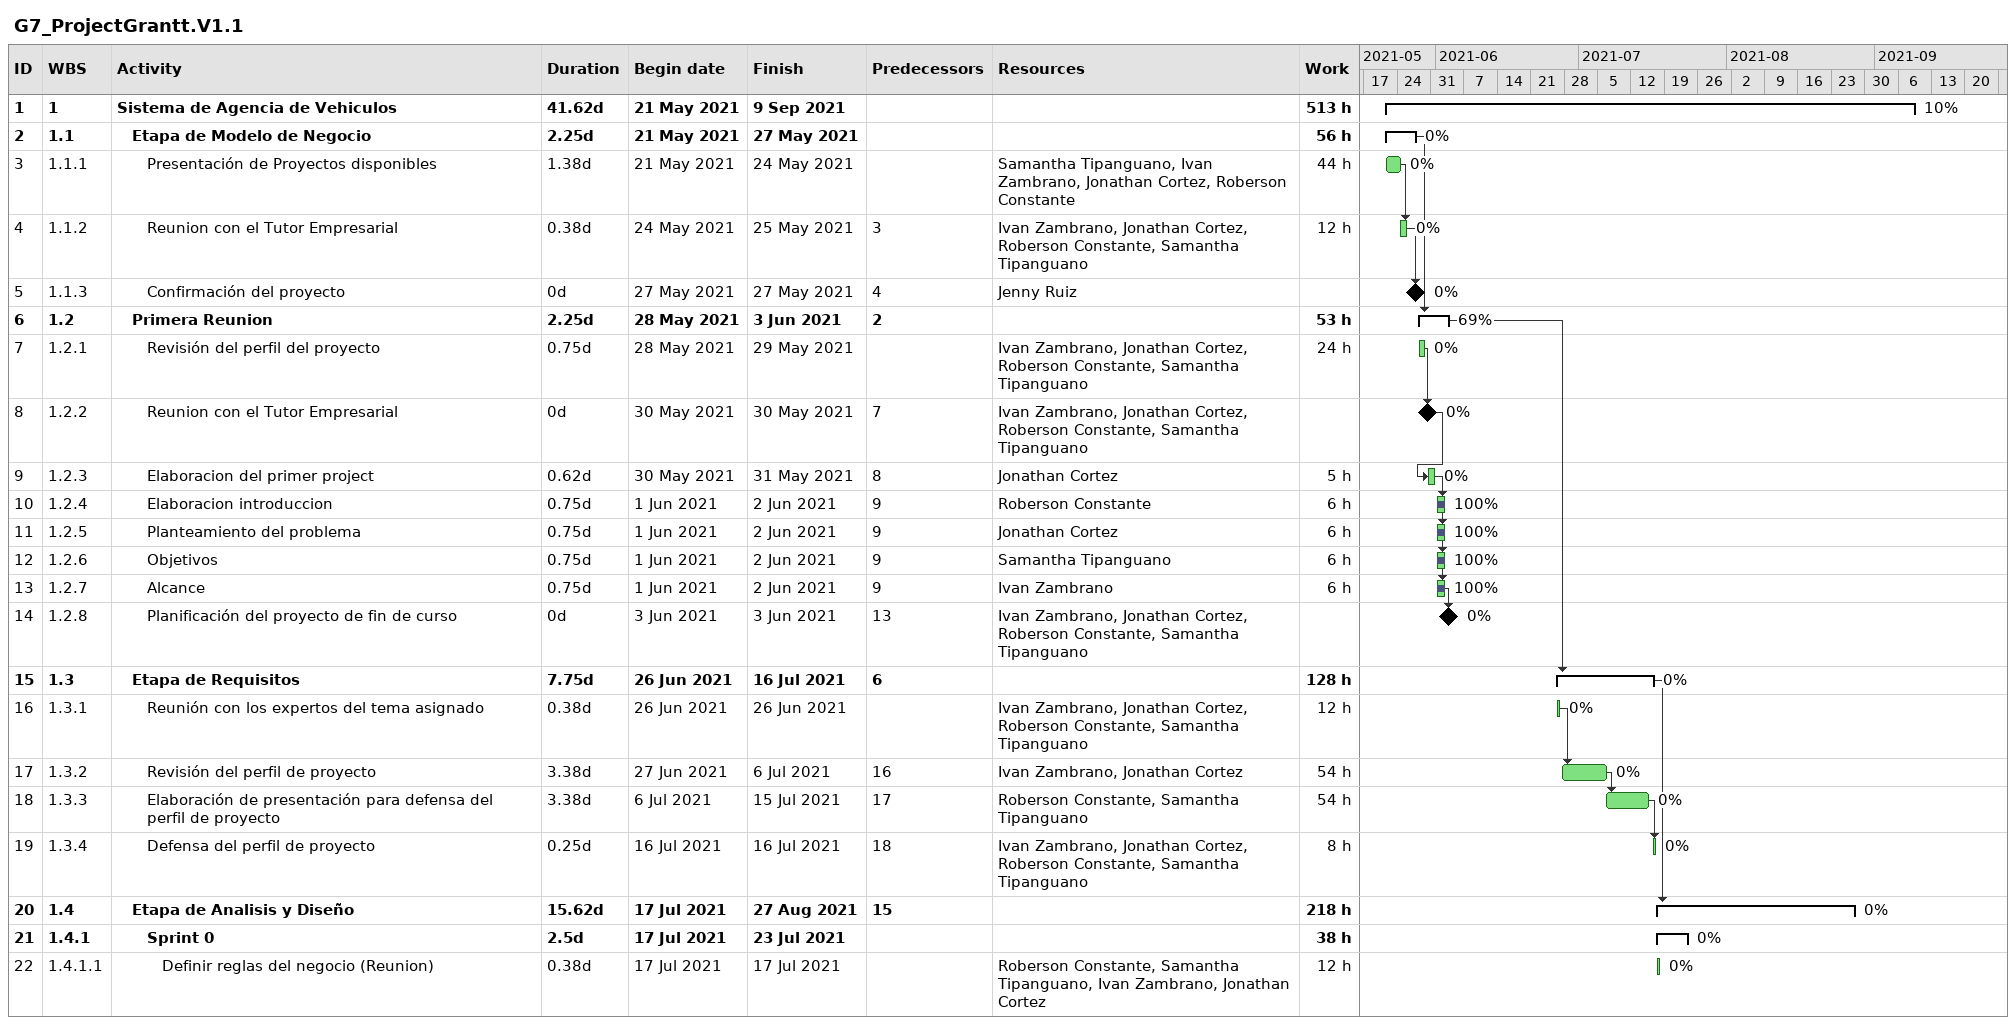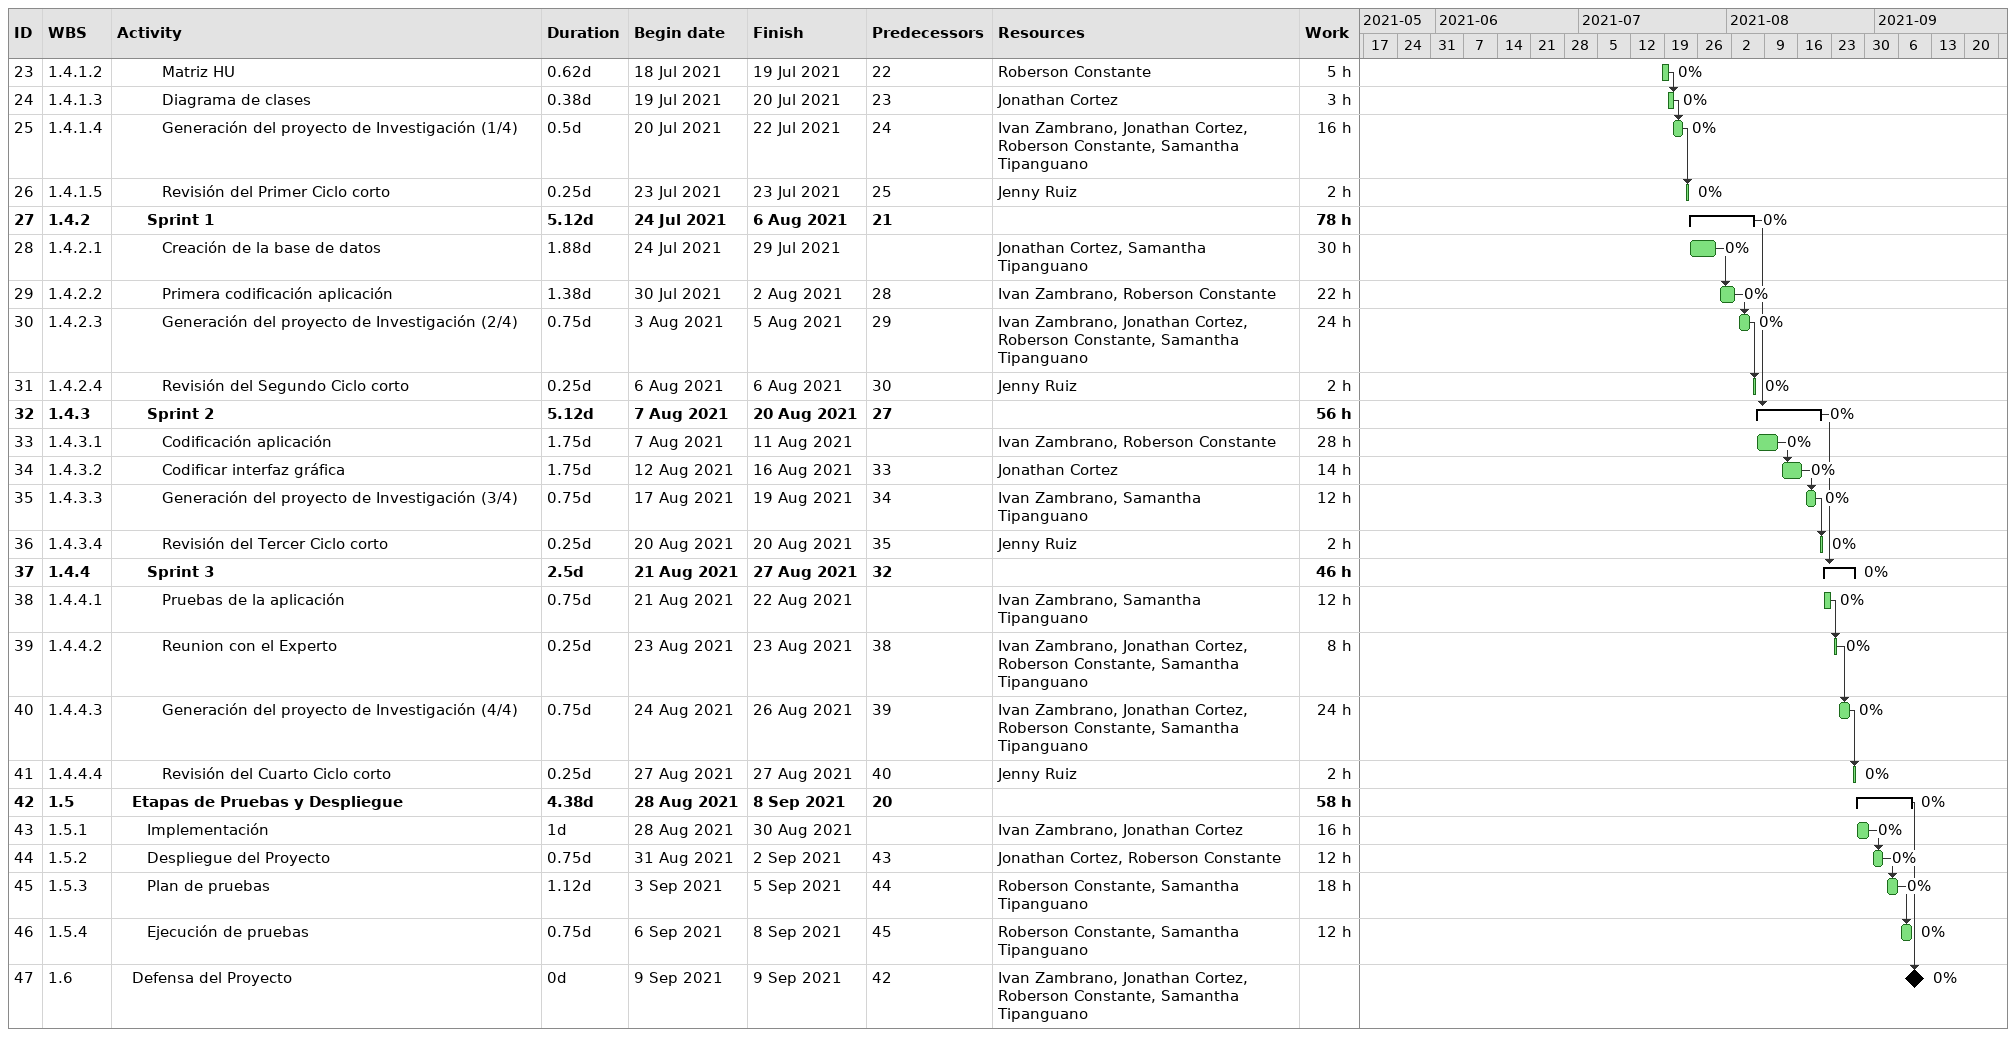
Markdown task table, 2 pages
G7_ProjectGrantt.V1.1

| ID | WBS | Task | Duration | Start | Finish | Predecessors | Resources | % complete | Work (h) |
|---|---|---|---|---|---|---|---|---|---|
| 1 | 1 | **Sistema de Agencia de Vehiculos** | 41.62d | 2021-05-21 | 2021-09-09 |  |  | 10 | 513 |
| 2 | 1.1 | **Etapa de Modelo de Negocio** | 2.25d | 2021-05-21 | 2021-05-27 |  |  | 0 | 56 |
| 3 | 1.1.1 | Presentación de Proyectos disponibles | 1.38d | 2021-05-21 | 2021-05-24 |  | Samantha Tipanguano, Ivan Zambrano, Jonathan Cortez, Roberson Constante | 0 | 44 |
| 4 | 1.1.2 | Reunion con el Tutor Empresarial | 0.38d | 2021-05-24 | 2021-05-25 | 3 | Ivan Zambrano, Jonathan Cortez, Roberson Constante, Samantha Tipanguano | 0 | 12 |
| 5 | 1.1.3 | Confirmación del proyecto | 0d | 2021-05-27 | 2021-05-27 | 4 | Jenny Ruiz | 0 |  |
| 6 | 1.2 | **Primera Reunion** | 2.25d | 2021-05-28 | 2021-06-03 | 2 |  | 69 | 53 |
| 7 | 1.2.1 | Revisión del perfil del proyecto | 0.75d | 2021-05-28 | 2021-05-29 |  | Ivan Zambrano, Jonathan Cortez, Roberson Constante, Samantha Tipanguano | 0 | 24 |
| 8 | 1.2.2 | Reunion con el Tutor Empresarial | 0d | 2021-05-30 | 2021-05-30 | 7 | Ivan Zambrano, Jonathan Cortez, Roberson Constante, Samantha Tipanguano | 0 |  |
| 9 | 1.2.3 | Elaboracion del primer project | 0.62d | 2021-05-30 | 2021-05-31 | 8 | Jonathan Cortez | 0 | 5 |
| 10 | 1.2.4 | Elaboracion introduccion | 0.75d | 2021-06-01 | 2021-06-02 | 9 | Roberson Constante | 100 | 6 |
| 11 | 1.2.5 | Planteamiento del problema | 0.75d | 2021-06-01 | 2021-06-02 | 9 | Jonathan Cortez | 100 | 6 |
| 12 | 1.2.6 | Objetivos | 0.75d | 2021-06-01 | 2021-06-02 | 9 | Samantha Tipanguano | 100 | 6 |
| 13 | 1.2.7 | Alcance | 0.75d | 2021-06-01 | 2021-06-02 | 9 | Ivan Zambrano | 100 | 6 |
| 14 | 1.2.8 | Planificación del proyecto de fin de curso | 0d | 2021-06-03 | 2021-06-03 | 13 | Ivan Zambrano, Jonathan Cortez, Roberson Constante, Samantha Tipanguano | 0 |  |
| 15 | 1.3 | **Etapa de Requisitos** | 7.75d | 2021-06-26 | 2021-07-16 | 6 |  | 0 | 128 |
| 16 | 1.3.1 | Reunión con los expertos del tema asignado | 0.38d | 2021-06-26 | 2021-06-26 |  | Ivan Zambrano, Jonathan Cortez, Roberson Constante, Samantha Tipanguano | 0 | 12 |
| 17 | 1.3.2 | Revisión del perfil de proyecto | 3.38d | 2021-06-27 | 2021-07-06 | 16 | Ivan Zambrano, Jonathan Cortez | 0 | 54 |
| 18 | 1.3.3 | Elaboración de presentación para defensa del perfil de proyecto | 3.38d | 2021-07-06 | 2021-07-15 | 17 | Roberson Constante, Samantha Tipanguano | 0 | 54 |
| 19 | 1.3.4 | Defensa del perfil de proyecto | 0.25d | 2021-07-16 | 2021-07-16 | 18 | Ivan Zambrano, Jonathan Cortez, Roberson Constante, Samantha Tipanguano | 0 | 8 |
| 20 | 1.4 | **Etapa de Analisis y Diseño** | 15.62d | 2021-07-17 | 2021-08-27 | 15 |  | 0 | 218 |
| 21 | 1.4.1 | **Sprint 0** | 2.5d | 2021-07-17 | 2021-07-23 |  |  | 0 | 38 |
| 22 | 1.4.1.1 | Definir reglas del negocio (Reunion) | 0.38d | 2021-07-17 | 2021-07-17 |  | Roberson Constante, Samantha Tipanguano, Ivan Zambrano, Jonathan Cortez | 0 | 12 |
| 23 | 1.4.1.2 | Matriz HU | 0.62d | 2021-07-18 | 2021-07-19 | 22 | Roberson Constante | 0 | 5 |
| 24 | 1.4.1.3 | Diagrama de clases | 0.38d | 2021-07-19 | 2021-07-20 | 23 | Jonathan Cortez | 0 | 3 |
| 25 | 1.4.1.4 | Generación del proyecto de Investigación (1/4) | 0.5d | 2021-07-20 | 2021-07-22 | 24 | Ivan Zambrano, Jonathan Cortez, Roberson Constante, Samantha Tipanguano | 0 | 16 |
| 26 | 1.4.1.5 | Revisión del Primer Ciclo corto | 0.25d | 2021-07-23 | 2021-07-23 | 25 | Jenny Ruiz | 0 | 2 |
| 27 | 1.4.2 | **Sprint 1** | 5.12d | 2021-07-24 | 2021-08-06 | 21 |  | 0 | 78 |
| 28 | 1.4.2.1 | Creación de la base de datos | 1.88d | 2021-07-24 | 2021-07-29 |  | Jonathan Cortez, Samantha Tipanguano | 0 | 30 |
| 29 | 1.4.2.2 | Primera codificación aplicación | 1.38d | 2021-07-30 | 2021-08-02 | 28 | Ivan Zambrano, Roberson Constante | 0 | 22 |
| 30 | 1.4.2.3 | Generación del proyecto de Investigación (2/4) | 0.75d | 2021-08-03 | 2021-08-05 | 29 | Ivan Zambrano, Jonathan Cortez, Roberson Constante, Samantha Tipanguano | 0 | 24 |
| 31 | 1.4.2.4 | Revisión del Segundo Ciclo corto | 0.25d | 2021-08-06 | 2021-08-06 | 30 | Jenny Ruiz | 0 | 2 |
| 32 | 1.4.3 | **Sprint 2** | 5.12d | 2021-08-07 | 2021-08-20 | 27 |  | 0 | 56 |
| 33 | 1.4.3.1 | Codificación aplicación | 1.75d | 2021-08-07 | 2021-08-11 |  | Ivan Zambrano, Roberson Constante | 0 | 28 |
| 34 | 1.4.3.2 | Codificar interfaz gráfica | 1.75d | 2021-08-12 | 2021-08-16 | 33 | Jonathan Cortez | 0 | 14 |
| 35 | 1.4.3.3 | Generación del proyecto de Investigación (3/4) | 0.75d | 2021-08-17 | 2021-08-19 | 34 | Ivan Zambrano, Samantha Tipanguano | 0 | 12 |
| 36 | 1.4.3.4 | Revisión del Tercer Ciclo corto | 0.25d | 2021-08-20 | 2021-08-20 | 35 | Jenny Ruiz | 0 | 2 |
| 37 | 1.4.4 | **Sprint 3** | 2.5d | 2021-08-21 | 2021-08-27 | 32 |  | 0 | 46 |
| 38 | 1.4.4.1 | Pruebas de la aplicación | 0.75d | 2021-08-21 | 2021-08-22 |  | Ivan Zambrano, Samantha Tipanguano | 0 | 12 |
| 39 | 1.4.4.2 | Reunion con el Experto | 0.25d | 2021-08-23 | 2021-08-23 | 38 | Ivan Zambrano, Jonathan Cortez, Roberson Constante, Samantha Tipanguano | 0 | 8 |
| 40 | 1.4.4.3 | Generación del proyecto de Investigación (4/4) | 0.75d | 2021-08-24 | 2021-08-26 | 39 | Ivan Zambrano, Jonathan Cortez, Roberson Constante, Samantha Tipanguano | 0 | 24 |
| 41 | 1.4.4.4 | Revisión del Cuarto Ciclo corto | 0.25d | 2021-08-27 | 2021-08-27 | 40 | Jenny Ruiz | 0 | 2 |
| 42 | 1.5 | **Etapas de Pruebas y Despliegue** | 4.38d | 2021-08-28 | 2021-09-08 | 20 |  | 0 | 58 |
| 43 | 1.5.1 | Implementación | 1d | 2021-08-28 | 2021-08-30 |  | Ivan Zambrano, Jonathan Cortez | 0 | 16 |
| 44 | 1.5.2 | Despliegue del Proyecto | 0.75d | 2021-08-31 | 2021-09-02 | 43 | Jonathan Cortez, Roberson Constante | 0 | 12 |
| 45 | 1.5.3 | Plan de pruebas | 1.12d | 2021-09-03 | 2021-09-05 | 44 | Roberson Constante, Samantha Tipanguano | 0 | 18 |
| 46 | 1.5.4 | Ejecución de pruebas | 0.75d | 2021-09-06 | 2021-09-08 | 45 | Roberson Constante, Samantha Tipanguano | 0 | 12 |
| 47 | 1.6 | Defensa del Proyecto | 0d | 2021-09-09 | 2021-09-09 | 42 | Ivan Zambrano, Jonathan Cortez, Roberson Constante, Samantha Tipanguano | 0 |  |
